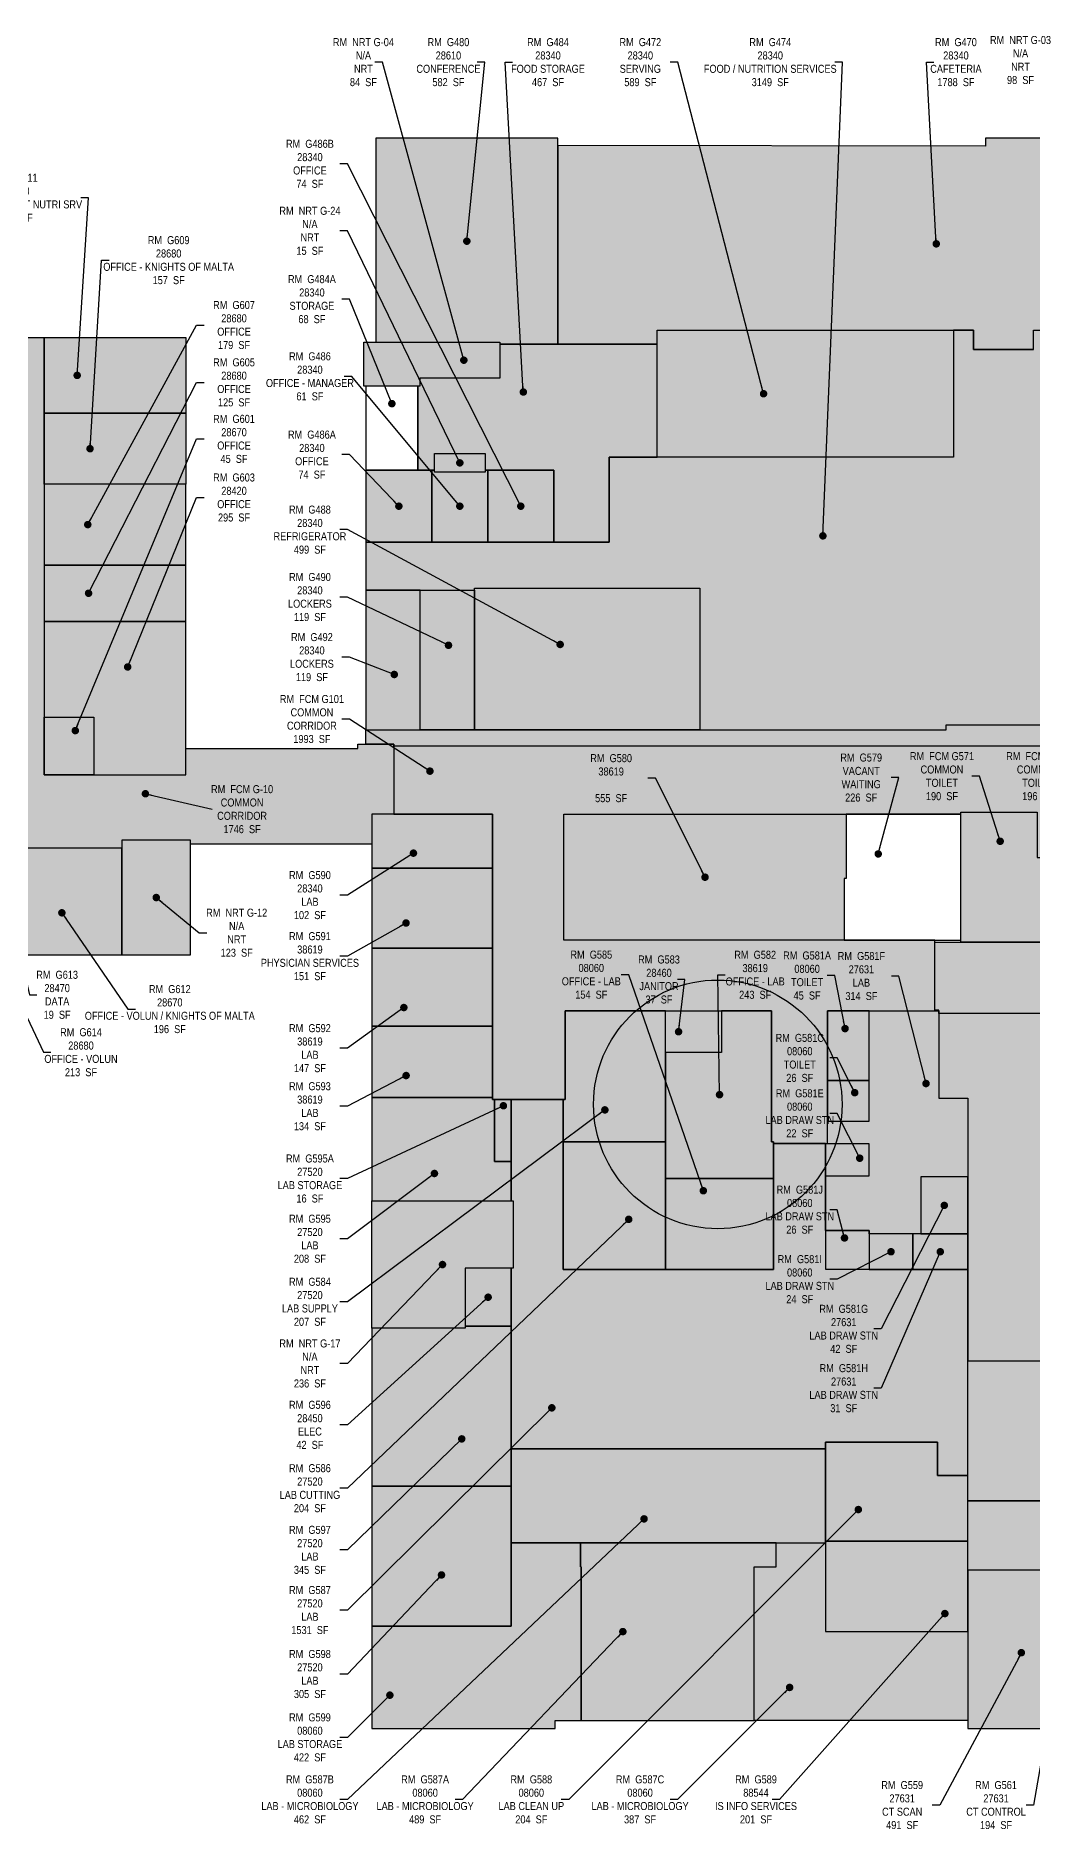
# Model space of a CAD drawing. Header units: inches. Extents: x -3327 to 3513, y 24 to 2921.
# Drawn here: x -214 to 1281, y 26 to 2715 of the extents above; entities that cross this region are included whole.
import ezdxf

# ---------------------------------------------------------------- set-up
doc = ezdxf.new("R2010")
doc.units = ezdxf.units.IN
doc.header["$MEASUREMENT"] = 0
doc.layers.get('Defpoints').update_dxf_attribs({"color": 31})
for name, color, linetype in [('0-LABEL', 3, 'Continuous'), ('1-NRT', 200, 'Continuous'), ('1-NRT-PTN', 253, 'Continuous'), ('3-FCM', 190, 'Continuous'), ('3-FCM-PTN', 9, 'Continuous'), ('4-OCC', 6, 'Continuous'), ('4-OCC-PTN', 95, 'Continuous'), ('4-VACANT', 60, 'Continuous')]:
    doc.layers.add(name, color=color, linetype=linetype)
doc.styles.add('ArialN', font='ARIALN.TTF')
doc.dimstyles.new('AB-120', dxfattribs={"dimscale": 120, "dimtxt": 0.125, "dimasz": 0.09375, "dimexe": 0.0625, "dimexo": 0.125, "dimgap": 0.375, "dimtad": 0, "dimtih": 1, "dimtoh": 1, "dimdec": 4, "dimrnd": 0.0625, "dimzin": 0, "dimdsep": 46, "dimlunit": 4, "dimtxsty": 'ArialN', "dimblk": 'ARCHTICK', "dimcen": 0.09375, "dimclrd": 256, "dimclre": 256, "dimclrt": 256, "dimadec": 0, "dimazin": 0, "dimtfac": 1, "dimtdec": 4, "dimtofl": 0, "dimtmove": 2, "dimatfit": 3, "dimldrblk": 'DOT', "dimfxl": 0, "dimfrac": 2, "dimtolj": 1, "dimtzin": 0, "dimlwd": -1, "dimlwe": -1, "dimarcsym": 0})

# ---------------------------------------------------------------- blocks, each defined once
blk = doc.blocks.new('_ArchTick')
at = {"const_width": 0.15}
blk.add_lwpolyline([(-0.5, -0.5), (0.5, 0.5)], dxfattribs=at)
blk = doc.blocks.new('_Dot')
at = {"lineweight": -2}
blk.add_line((-0.5, 0), (-1, 0), dxfattribs=at)
at = {"const_width": 0.5}
blk.add_lwpolyline([(-0.25, 0, 1), (0.25, 0, 1)], format="xyb", close=True, dxfattribs=at)

msp = doc.modelspace()

# ---------------------------------------------------------------- hatches: boundary and pattern name
at = {"layer": '1-NRT-PTN'}
for points in [[(482.5, 2256), (482.5, 2202), (362.5, 2202), (362.5, 2190), (278.5, 2190), (278.5, 2256)], [(384.5, 2061), (384.5, 2089), (460.5, 2089), (460.5, 2061)], [(1152.5, 1674.6), (1152.5, 1682), (1415.5, 1682), (1415.5, 1650), (323.5, 1650), (323.5, 1653), (281.5, 1653), (281.5, 1674.6)], [(18.5, 1509), (-84.7, 1509), (-84.7, 1337), (18.5, 1337)], [(290.5, 968), (502.5, 968), (502.5, 867), (430.5, 867), (430.5, 777), (290.5, 777)]]:
    msp.add_hatch(color=256, dxfattribs=at).paths.add_polyline_path(points)
at = {"layer": '3-FCM-PTN'}
for points in [[(269.5, 1653), (323.5, 1653), (323.5, 1548), (290.5, 1548), (290.5, 1503), (18.5, 1503), (18.5, 1509), (-84.7, 1509), (-84.7, 1497), (-444.5, 1497), (-444.5, 1503), (-701.5, 1503), (-701.5, 1497), (-961.1, 1497), (-961.1, 1509), (-1162.2, 1509), (-1162.2, 1503), (-1408.2, 1503), (-1408.2, 1509), (-1468.3, 1509), (-1468.3, 1608), (-864.8, 1608), (-864.8, 1607.1), (-448.5, 1607.1), (-448.5, 1602), (-329.7, 1602), (-329.7, 1604.5), (-281.5, 1604.5), (-281.5, 2263), (-201.5, 2263), (-201.5, 1607.1), (11.5, 1607.1), (11.5, 1646.5), (269.5, 1646.5)], [(578.5, 1548), (1174.5, 1547.9), (1174.5, 1551), (1289, 1551), (1289, 1483), (1367, 1483), (1367, 1550), (1486.5, 1550), (1486.5, 1551), (1808.9, 1551), (1808.9, 1546), (1885.2, 1502.4), (1902.2, 1524.5), (1886.7, 1524.5), (1886.5, 1650), (1457.5, 1650), (1457.5, 1656), (1417, 1656), (1415.5, 1656), (1415.5, 1650), (323.5, 1650), (323.5, 1548), (471.5, 1548), (471.5, 1120), (580.5, 1120), (580.5, 1253), (890.5, 1253), (890.5, 1056.6), (893.5, 1056.6), (893.5, 1054), (971.5, 1054), (974.5, 1054), (974.5, 1253), (1135.4, 1253), (1135.4, 1359), (578.5, 1359)], [(1327, 1356), (1174.5, 1356), (1174.5, 1551), (1289, 1551), (1289, 1483), (1327, 1483)]]:
    msp.add_hatch(color=256, dxfattribs=at).paths.add_polyline_path(points)
h = msp.add_hatch(color=256, dxfattribs=at)
edge = h.paths.add_edge_path()
edge.add_line((1141.4, 1249), (1141.4, 1254))
edge.add_line((1141.4, 1254), (1135.4, 1254))
edge.add_line((1135.4, 1254), (1135.4, 1356))
edge.add_line((1135.4, 1356), (1587, 1356))
edge.add_line((1587, 1356), (1587, 1243))
edge.add_line((1587, 1243), (1634.5, 1243))
edge.add_line((1634.5, 1243), (1634.5, 1169.6))
edge.add_line((1634.5, 1169.6), (1590, 1169.6))
edge.add_line((1590, 1169.6), (1590, 398))
edge.add_line((1590, 398), (2262, 398))
edge.add_line((2262, 398), (2262, 1186.9))
edge.add_arc((2198, 1187), 64, 359.9239, 450)
edge.add_line((2198, 1251), (1965.5, 1251))
edge.add_line((1965.5, 1251), (1965.5, 1501))
edge.add_line((1965.5, 1501), (2091, 1501))
edge.add_line((2091, 1501), (2091, 1498.9))
edge.add_line((2091, 1498.9), (2093.5, 1498.9))
edge.add_line((2093.5, 1498.9), (2093.5, 1451))
edge.add_line((2093.5, 1451), (2088.5, 1451))
edge.add_line((2088.5, 1451), (2088.5, 1353))
edge.add_line((2088.5, 1353), (2228.5, 1353))
edge.add_line((2228.5, 1353), (2228.5, 1358))
edge.add_line((2228.5, 1358), (2301.8, 1358))
edge.add_arc((2296.2, 1284.4), 73.8, -0.0486, 85.6402, ccw=False)
edge.add_line((2370, 1284.3), (2369.3, 400))
edge.add_line((2369.3, 400), (2509.8, 400))
edge.add_line((2509.8, 400), (2509.8, 330))
edge.add_line((2509.8, 330), (2471.2, 330))
edge.add_line((2471.2, 330), (2471.2, 241.3))
edge.add_line((2471.2, 241.3), (2369.2, 241.3))
edge.add_line((2369.2, 241.3), (2364, 241.3))
edge.add_line((2364, 241.3), (2364, 290))
edge.add_line((2364, 290), (1482, 290))
edge.add_line((1482, 290), (1482, 1249))
edge.add_line((1482, 1249), (1141.4, 1249))
at = {"layer": '4-OCC-PTN'}
for color, points in [(31, [(569.5, 2562), (296.5, 2562), (296.5, 2256), (482.5, 2256), (482.5, 2253), (569.5, 2253)]), (50, [(-201.5, 2263), (11.5, 2263), (11.5, 2149.4), (-201.5, 2149.4)]), (50, [(1492, 1842.5), (1495, 1842.5), (1495, 1975.5), (1478.5, 1975.5), (1478.5, 2016), (1340.5, 2016), (1340.5, 2118), (1478.5, 2118), (1478.5, 2016), (1478.5, 1975.5), (1495, 1975.5), (1495, 1842.5), (1653.4, 1842.5), (1653.4, 1966), (1650.4, 1966), (1650.4, 2275), (1526.5, 2275), (1526.5, 2274), (1283.5, 2274), (1283.5, 2245), (1193.5, 2245), (1193.5, 2274), (1163.5, 2274), (1163.5, 2083.5), (646.5, 2083.5), (646.5, 1956), (281.5, 1956), (281.5, 1884), (444.5, 1884), (444.5, 1887), (782.5, 1887), (782.5, 1674.6), (1152.5, 1674.6), (1152.5, 1682), (1415.5, 1682), (1415.5, 1656), (1457.5, 1656), (1457.5, 1679.8), (1460.5, 1679.8), (1460.5, 1758.5), (1492, 1758.5)]), (132, [(-201.5, 2149.4), (11.5, 2149.4), (11.5, 2043), (-201.5, 2043)]), (132, [(11.5, 2043), (-201.5, 2043), (-201.5, 1921.7), (11.5, 1921.7)]), (132, [(11.5, 1921.7), (-201.5, 1921.7), (-201.5, 1837), (11.5, 1837)]), (240, [(-201.5, 1837), (-201.5, 1693.7), (-126.9, 1693.7), (-126.9, 1607.1), (11.5, 1607.1), (11.5, 1837)]), (63, [(-201.5, 1693.7), (-126.9, 1693.7), (-126.9, 1607.1), (-201.5, 1607.1)]), (50, [(471.5, 1467), (471.5, 1548), (290.5, 1548), (290.5, 1467)]), (172, [(578.5, 1548), (1002.5, 1548), (1002.5, 1451.6), (999.5, 1451.6), (999.5, 1359), (578.5, 1359)]), (63, [(-84.7, 1395), (-84.7, 1446), (-84.7, 1497), (-260.9, 1497), (-260.9, 1337), (-84.7, 1337)]), (11, [(731, 1253), (580.5, 1253), (580.5, 1120), (577.5, 1120), (577.5, 1056.6), (731, 1056.6)]), (201, [(815, 1253), (815, 1190.4), (731, 1190.4), (731, 1253)]), (172, [(890.5, 1253), (815, 1253), (815, 1190.4), (731, 1190.4), (731, 1001.7), (893.5, 1001.7), (893.5, 1056.6), (890.5, 1056.6)]), (34, [(971.9, 923.4), (971.9, 1005.4), (1037, 1005.4), (1037, 1053.4), (974.5, 1053.4), (974.5, 1087.4), (1037, 1087.4), (1037, 1253), (1141.4, 1253), (1141.4, 1122), (1185.1, 1122), (1185.1, 1004), (1114.2, 1004), (1114.2, 918.5), (1037, 918.5), (1037, 923.4)]), (34, [(1185.1, 728.2), (1323, 728.2), (1323, 831.2), (1323, 834.2), (1482, 834.2), (1482, 1249), (1141.4, 1249), (1141.4, 1122), (1185.1, 1122)]), (11, [(471.5, 1123), (290.5, 1123), (290.5, 968), (499.5, 968), (499.5, 1027), (474.5, 1027), (474.5, 1120), (471.5, 1120)]), (11, [(474.5, 1120), (474.5, 1027), (499.5, 1027), (499.5, 1120)]), (11, [(499.5, 596), (971.5, 596), (971.5, 606), (1139.5, 606), (1139.5, 556), (1185.1, 556), (1185.1, 865), (971.9, 865), (971.9, 923.4), (971.5, 923.4), (971.5, 1054), (893.5, 1054), (893.5, 865), (577.5, 865), (577.5, 1120), (499.5, 1120), (499.5, 968), (502.5, 968), (502.5, 867), (499.5, 867)]), (11, [(731, 1056.6), (577.5, 1056.6), (577.5, 865), (731, 865)]), (10, [(1037, 1053.4), (971.5, 1053.4), (971.5, 1005.4), (1037, 1005.4)]), (10, [(731, 1001.7), (731, 865), (893.5, 865), (893.5, 1001.7)]), (34, [(1185.1, 1004), (1114.2, 1004), (1114.2, 918.5), (1185.1, 918.5)]), (10, [(1037, 923.4), (971.9, 923.4), (971.9, 865), (1037, 865)]), (10, [(1102.2, 918.5), (1037, 918.5), (1037, 865), (1102.2, 865)]), (34, [(1185.1, 918.5), (1102.2, 918.5), (1102.2, 865), (1185.1, 865)]), (55, [(499.5, 867), (430.5, 867), (430.5, 780), (499.5, 780)]), (11, [(499.5, 780), (430.5, 780), (430.5, 777), (290.5, 777), (290.5, 540), (499.5, 540)]), (34, [(1482, 564.9), (1404.6, 564.9), (1404.6, 518), (1185.1, 518), (1185.1, 728.2), (1323, 728.2), (1482, 728.2), (1482, 565)]), (10, [(499.5, 455), (971.5, 455), (971.5, 596), (499.5, 596)]), (222, [(1185.1, 556), (1139.5, 556), (1139.5, 606), (971.5, 606), (971.5, 457.5), (1185.1, 457.5)]), (11, [(499.5, 540), (290.5, 540), (290.5, 330), (499.5, 330)]), (34, [(1482, 414), (1185.1, 414), (1185.1, 518), (1404.6, 518), (1404.6, 480), (1482, 480)]), (61, [(1185.1, 457.5), (971.5, 457.5), (971.5, 322), (1185.1, 322)]), (10, [(604.5, 419), (603.5, 419), (603.5, 455), (499.5, 455), (499.5, 333), (499.5, 330), (290.5, 330), (290.5, 176.7), (565.5, 176.7), (565.5, 188.7), (604.5, 188.7)]), (10, [(864.5, 419), (897.5, 419), (897.5, 455), (603.5, 455), (603.5, 419), (604.5, 419), (604.5, 188.7), (864.5, 188.7)]), (10, [(897.5, 419), (897.5, 455), (971.5, 455), (971.5, 419), (971.5, 322), (1185.1, 322), (1185.1, 188.7), (864.5, 188.7), (864.5, 419)]), (34, [(1485, 290), (1482, 290), (1482, 414), (1185.1, 414), (1185.1, 176.7), (1485, 176.7), (1485, 290)])]:
    msp.add_hatch(color=color, dxfattribs=at).paths.add_polyline_path(points)
h = msp.add_hatch(color=50, dxfattribs=at)
h.paths.add_polyline_path([(1469.5, 2562), (1211.5, 2562), (1211.5, 2550), (569.5, 2550.9), (569.5, 2253), (718.5, 2253), (718.5, 2274), (1193.5, 2274), (1193.5, 2245), (1283.5, 2245), (1283.5, 2274), (1469.5, 2274)])
h.paths.add_polyline_path([(1163.5, 2274), (718.5, 2274), (718.5, 2253), (718.5, 2083.5), (1163.5, 2083.5)], flags=16)
h = msp.add_hatch(color=50, dxfattribs=at)
h.paths.add_polyline_path([(1163.5, 2274), (718.5, 2274), (718.5, 2253), (718.5, 2083.5), (1163.5, 2083.5)], flags=16)
h.paths.add_polyline_path([(718.5, 2253), (569.5, 2253), (482.5, 2253), (482.5, 2202), (362.5, 2202), (362.5, 2190), (359.5, 2190), (359.5, 2064), (384.5, 2064), (384.5, 2089), (460.5, 2089), (460.5, 2067), (460.5, 2064), (563.5, 2064), (563.5, 1956), (646.5, 1956), (646.5, 2083.5), (718.5, 2083.5)], flags=17)
for color, points in [(50, [(718.5, 2083.5), (718.5, 2253), (482.5, 2253), (482.5, 2202), (362.5, 2202), (362.5, 2190), (359.5, 2064), (384.5, 2064), (384.5, 2089), (460.5, 2089), (460.5, 2064), (563.5, 2064), (563.5, 1956), (646.5, 1956), (646.5, 2083.5)]), (50, [(380.5, 2064), (359.5, 2064), (281.5, 2064), (281.5, 1956), (380.5, 1956)]), (50, [(464.5, 2064), (460.5, 2064), (460.5, 2061), (384.5, 2061), (384.5, 2064), (380.5, 2064), (380.5, 1956), (464.5, 1956)]), (50, [(563.5, 2064), (464.5, 2064), (464.5, 1956), (563.5, 1956)]), (50, [(363, 1884), (281.5, 1884), (281.5, 1674.6), (363, 1674.6)]), (50, [(444.5, 1884), (363, 1884), (363, 1674.6), (444.5, 1674.6)]), (50, [(782.5, 1887), (444.5, 1887), (444.5, 1884), (444.5, 1674.6), (782.5, 1674.6)]), (10, [(1037, 1253), (974.5, 1253), (974.5, 1148.4), (1037, 1148.4)]), (10, [(1037, 1148.4), (974.5, 1148.4), (974.5, 1087.4), (1037, 1087.4)])]:
    msp.add_hatch(color=color, dxfattribs=at).paths.add_polyline_path(points, flags=17)
h = msp.add_hatch(color=172, dxfattribs=at)
h.dxf.hatch_style = 1
h.paths.add_polyline_path([(471.5, 1467), (290.5, 1467), (290.5, 1347), (471.5, 1347)])
h = msp.add_hatch(color=172, dxfattribs=at)
h.dxf.hatch_style = 1
h.paths.add_polyline_path([(471.5, 1347), (290.5, 1347), (290.5, 1230), (471.5, 1230)])
h = msp.add_hatch(color=172, dxfattribs=at)
h.dxf.hatch_style = 1
h.paths.add_polyline_path([(471.5, 1230), (290.5, 1230), (290.5, 1123), (471.5, 1123)])

# ---------------------------------------------------------------- linework, layer by layer
at = {"layer": '1-NRT'}
for points in [[(482.5, 2256), (482.5, 2202), (362.5, 2202), (362.5, 2190), (278.5, 2190), (278.5, 2256), (482.5, 2256)], [(384.5, 2061), (384.5, 2089), (460.5, 2089), (460.5, 2061), (384.5, 2061)], [(18.5, 1509), (-84.7, 1509), (-84.7, 1337), (18.5, 1337), (18.5, 1509)], [(290.5, 968), (502.5, 968), (502.5, 867), (430.5, 867), (430.5, 777), (290.5, 777), (290.5, 968)]]:
    msp.add_lwpolyline(points, dxfattribs=at)
msp.add_lwpolyline([(1152.5, 1674.6), (1152.5, 1682), (1415.5, 1682), (1415.5, 1650), (323.5, 1650), (323.5, 1653), (281.5, 1653), (281.5, 1674.6)], close=True, dxfattribs=at)
at = {"layer": '3-FCM'}
for points in [[(-281.5, 2263), (-201.5, 2263), (-201.5, 1607.1), (11.5, 1607.1), (11.5, 1646.5), (269.5, 1646.5), (269.5, 1653), (323.5, 1653), (323.5, 1548), (290.5, 1548), (290.5, 1503), (18.5, 1503), (18.5, 1509), (-84.7, 1509), (-84.7, 1497), (-444.5, 1497)], [(1415.5, 1650), (323.5, 1650), (323.5, 1548), (471.5, 1548), (471.5, 1120), (580.5, 1120), (580.5, 1253), (890.5, 1253), (890.5, 1056.6), (893.5, 1056.6), (893.5, 1056.6), (893.5, 1054), (971.5, 1054), (974.5, 1054), (974.5, 1253), (1135.4, 1253), (1135.4, 1359), (578.5, 1359), (578.5, 1548), (1174.5, 1547.9), (1174.5, 1551), (1289, 1551)], [(1482, 1249), (1141.4, 1249), (1141.4, 1254), (1135.4, 1254), (1135.4, 1356), (1587, 1356)]]:
    msp.add_lwpolyline(points, dxfattribs=at)
msp.add_lwpolyline([(1327, 1356), (1174.5, 1356), (1174.5, 1551), (1289, 1551), (1289, 1483), (1327, 1483), (1327, 1356), (1327, 1356)], close=True, dxfattribs=at)
at = {"layer": '4-OCC'}
for points in [[(569.5, 2562), (296.5, 2562), (296.5, 2256), (482.5, 2256), (482.5, 2253), (569.5, 2253), (569.5, 2562)], [(569.5, 2550.9), (569.5, 2253), (718.5, 2253), (718.5, 2274), (1193.5, 2274), (1193.5, 2245), (1283.5, 2245), (1283.5, 2274), (1469.5, 2274), (1469.5, 2562), (1211.5, 2562), (1211.5, 2550), (569.5, 2550.9)], [(-201.5, 2263), (11.5, 2263), (11.5, 2149.4), (-201.5, 2149.4), (-201.5, 2263)], [(1283.5, 2245), (1193.5, 2245), (1193.5, 2274), (1163.5, 2274), (1163.5, 2083.5), (646.5, 2083.5), (646.5, 1956), (281.5, 1956), (281.5, 1884), (444.5, 1884), (444.5, 1887), (782.5, 1887), (782.5, 1674.6), (1152.5, 1674.6), (1152.5, 1682), (1415.5, 1682)], [(1121.5, 2274), (1163.5, 2274), (1163.5, 2083.5), (718.5, 2083.5), (718.5, 2274), (1121.5, 2274)], [(482.5, 2253), (482.5, 2202), (362.5, 2202), (362.5, 2190), (359.5, 2190), (359.5, 2064), (384.5, 2064), (384.5, 2064), (384.5, 2089), (460.5, 2089), (460.5, 2067), (460.5, 2064), (563.5, 2064), (563.5, 1956), (646.5, 1956), (646.5, 2083.5), (718.5, 2083.5), (718.5, 2253), (482.5, 2253)], [(359.5, 2190), (281.5, 2190), (281.5, 2190), (281.5, 2190), (281.5, 2064), (359.5, 2064), (359.5, 2190)], [(-201.5, 2149.4), (11.5, 2149.4), (11.5, 2043), (-201.5, 2043), (-201.5, 2149.4)], [(281.5, 2064), (281.5, 1956), (380.5, 1956), (380.5, 2064), (281.5, 2064)], [(384.5, 2061), (384.5, 2064), (380.5, 2064), (380.5, 1956), (464.5, 1956), (464.5, 2064), (460.5, 2064), (460.5, 2061), (384.5, 2061)], [(464.5, 2064), (464.5, 1956), (563.5, 1956), (563.5, 2064), (464.5, 2064)], [(11.5, 2043), (-201.5, 2043), (-201.5, 1921.7), (11.5, 1921.7), (11.5, 2043)], [(11.5, 1921.7), (-201.5, 1921.7), (-201.5, 1837), (11.5, 1837), (11.5, 1921.7)], [(281.5, 1884), (281.5, 1674.6), (363, 1674.6), (363, 1674.6), (363, 1674.6), (363, 1884), (281.5, 1884)], [(444.5, 1884), (444.5, 1674.6), (363, 1674.6), (363, 1674.6), (363, 1674.6), (363, 1884), (444.5, 1884)], [(444.5, 1887), (444.5, 1887), (782.5, 1887), (782.5, 1674.6), (444.5, 1674.6), (444.5, 1887)], [(-201.5, 1837), (-201.5, 1693.7), (-126.9, 1693.7), (-126.9, 1607.1), (11.5, 1607.1), (11.5, 1837), (-201.5, 1837)], [(-201.5, 1693.7), (-126.9, 1693.7), (-126.9, 1607.1), (-201.5, 1607.1), (-201.5, 1693.7)], [(471.5, 1467), (471.5, 1548), (290.5, 1548), (290.5, 1548), (290.5, 1548), (290.5, 1548), (290.5, 1467), (290.5, 1467), (290.5, 1467), (471.5, 1467)], [(578.5, 1548), (1002.5, 1548), (1002.5, 1451.6), (999.5, 1451.6), (999.5, 1359), (578.5, 1359), (578.5, 1548)], [(-84.7, 1395), (-84.7, 1446), (-84.7, 1497), (-260.9, 1497), (-260.9, 1337), (-84.7, 1337), (-84.7, 1395)], [(471.5, 1467), (290.5, 1467), (290.5, 1347), (290.5, 1347), (290.5, 1347), (471.5, 1347), (471.5, 1467)], [(471.5, 1347), (290.5, 1347), (290.5, 1230), (471.5, 1230), (471.5, 1347)], [(731, 1253), (580.5, 1253), (580.5, 1120), (577.5, 1120), (577.5, 1056.6), (731, 1056.6), (731, 1253)], [(815, 1253), (815, 1190.4), (731, 1190.4), (731, 1253), (815, 1253)], [(1037, 1253), (974.5, 1253), (974.5, 1148.4), (1037, 1148.4), (1037, 1253)], [(471.5, 1230), (290.5, 1230), (290.5, 1123), (471.5, 1123), (471.5, 1230)], [(1037, 1148.4), (974.5, 1148.4), (974.5, 1087.4), (1037, 1087.4), (1037, 1148.4)], [(474.5, 1120), (474.5, 1027), (499.5, 1027), (499.5, 1120), (474.5, 1120)], [(499.5, 596), (971.5, 596), (971.5, 606), (1139.5, 606), (1139.5, 556), (1185.1, 556), (1185.1, 865), (971.9, 865), (971.9, 923.4), (971.5, 923.4), (971.5, 1054), (893.5, 1054), (893.5, 865), (577.5, 865), (577.5, 1120), (499.5, 1120), (499.5, 968), (502.5, 968), (502.5, 867), (499.5, 867), (499.5, 596), (971.5, 596), (971.5, 606), (1139.5, 606)], [(731, 1056.6), (577.5, 1056.6), (577.5, 865), (577.5, 865), (731, 865), (731, 865), (731, 1056.6)], [(731, 1001.7), (731, 865), (893.5, 865), (893.5, 1001.7), (731, 1001.7)], [(1185.1, 1004), (1114.2, 1004), (1114.2, 918.5), (1185.1, 918.5), (1185.1, 1004)], [(971.9, 923.4), (1037, 923.4), (1037, 865), (971.9, 865), (971.9, 923.4), (971.9, 923.4)], [(1102.2, 918.5), (1037, 918.5), (1037, 865), (1102.2, 865), (1102.2, 918.5)], [(1185.1, 918.5), (1102.2, 918.5), (1102.2, 865), (1185.1, 865), (1185.1, 918.5)], [(499.5, 867), (499.5, 867), (430.5, 867), (430.5, 780), (430.5, 780), (430.5, 780), (499.5, 780), (499.5, 867)], [(499.5, 780), (430.5, 780), (430.5, 777), (290.5, 777), (290.5, 540), (499.5, 540), (499.5, 540), (499.5, 540), (499.5, 780)], [(499.5, 540), (290.5, 540), (290.5, 330), (499.5, 330), (499.5, 540)], [(1185.1, 457.5), (971.5, 457.5), (971.5, 322), (1185.1, 322), (1185.1, 457.5)], [(864.5, 369), (864.5, 419), (897.5, 419), (897.5, 455), (603.5, 455), (603.5, 455), (603.5, 419), (604.5, 419), (604.5, 188.7), (604.5, 188.7), (604.5, 188.7), (864.5, 188.7), (864.5, 419), (864.5, 419)]]:
    msp.add_lwpolyline(points, dxfattribs=at)
for points in [[(890.5, 1253), (815, 1253), (815, 1190.4), (731, 1190.4), (731, 1001.7), (893.5, 1001.7), (893.5, 1056.6), (890.5, 1056.6)], [(971.9, 923.4), (971.9, 1005.4), (1037, 1005.4), (1037, 1053.4), (974.5, 1053.4), (974.5, 1087.4), (1037, 1087.4), (1037, 1253), (1141.4, 1253), (1141.4, 1122), (1185.1, 1122), (1185.1, 1004), (1114.2, 1004), (1114.2, 918.5), (1037, 918.5), (1037, 923.4), (971.9, 923.4)], [(1185.1, 728.2), (1323, 728.2), (1323, 831.2), (1323, 834.2), (1482, 834.2), (1482, 1249), (1141.4, 1249), (1141.4, 1122), (1185.1, 1122), (1185.1, 728.2)], [(471.5, 1123), (290.5, 1123), (290.5, 968), (499.5, 968), (499.5, 968), (499.5, 968), (499.5, 1027), (499.5, 1027), (499.5, 1027), (474.5, 1027), (474.5, 1027), (474.5, 1027), (474.5, 1120), (471.5, 1120)], [(1482, 564.9), (1404.6, 564.9), (1404.6, 518), (1185.1, 518), (1185.1, 728.2), (1323, 728.2), (1482, 728.2), (1482, 565)], [(499.5, 455), (971.5, 455), (971.5, 596), (499.5, 596)], [(1185.1, 556), (1139.5, 556), (1139.5, 606), (971.5, 606), (971.5, 457.5), (1185.1, 457.5)], [(1482, 414), (1185.1, 414), (1185.1, 518), (1404.6, 518), (1404.6, 480), (1482, 480), (1482, 414)], [(604.5, 419), (604.5, 419), (603.5, 419), (603.5, 455), (499.5, 455), (499.5, 333), (499.5, 333), (499.5, 330), (290.5, 330), (290.5, 176.7), (565.5, 176.7), (565.5, 188.7), (604.5, 188.7), (604.5, 419)], [(897.5, 419), (897.5, 455), (971.5, 455), (971.5, 419), (971.5, 419), (971.5, 322), (1185.1, 322), (1185.1, 188.7), (864.5, 188.7), (864.5, 419)], [(1485, 290), (1482, 290), (1482, 414), (1185.1, 414), (1185.1, 176.7), (1485, 176.7), (1485, 290)]]:
    msp.add_lwpolyline(points, close=True, dxfattribs=at)
at = {"layer": '4-VACANT'}
for points in [[(1002.5, 1548), (1002.5, 1451.6), (999.5, 1451.6), (999.5, 1359), (1174.5, 1359), (1174.5, 1375), (1174.5, 1375), (1174.5, 1548), (1002.5, 1548)], [(1037, 1053.4), (971.5, 1053.4), (971.5, 1005.4), (1037, 1005.4), (1037, 1053.4)]]:
    msp.add_lwpolyline(points, dxfattribs=at)
at = {"layer": 'Defpoints'}
msp.add_circle((809.7, 1112.8), 186.5, dxfattribs=at)

# ---------------------------------------------------------------- texts
at = {"layer": '0-LABEL', "char_height": 12, "attachment_point": 5, "style": 'ArialN'}
for s, insert in [('RM  NRT G-04\\PN/A\\PNRT\\P84  SF', (277.8, 2676)), ('RM  G480\\P28610\\PCONFERENCE\\P582  SF', (405.4, 2676)), ('RM  G484\\P28340\\PFOOD STORAGE\\P467  SF', (554.8, 2676)), ('RM  G472\\P28340\\PSERVING\\P589  SF', (693.4, 2676)), ('RM  G474\\P28340\\PFOOD / NUTRITION SERVICES\\P3149  SF', (888.4, 2676)), ('RM  G470\\P28340\\PCAFETERIA\\P1788  SF', (1167.1, 2676)), ('RM  NRT G-03\\PN/A\\PNRT\\P98  SF', (1264, 2679.2)), ('RM  G486B\\P28340\\POFFICE\\P74  SF', (197.5, 2523.5)), ('RM  G611\\P28340\\POFFICE - OUTPAT NUTRI SRV\\P168  SF', (-242.5, 2472.6)), ('RM  NRT G-24\\PN/A\\PNRT\\P15  SF', (197.5, 2423)), ('RM  G609\\P28680\\POFFICE - KNIGHTS OF MALTA\\P157  SF', (-14.5, 2379)), ('RM  G484A\\P28340\\PSTORAGE\\P68  SF', (200.5, 2320.5)), ('RM  G607\\P28680\\POFFICE\\P179  SF', (83.6, 2281.7)), ('RM  G486\\P28340\\POFFICE - MANAGER\\P61  SF', (197.5, 2204.7)), ('RM  G605\\P28680\\POFFICE\\P125  SF', (83.6, 2195.7)), ('RM  G601\\P28670\\POFFICE\\P45  SF', (83.6, 2110.9)), ('RM  G486A\\P28340\\POFFICE\\P74  SF', (200.5, 2087.3)), ('RM  G603\\P28420\\POFFICE\\P295  SF', (83.6, 2023)), ('RM  G488\\P28340\\PREFRIGERATOR\\P499  SF', (197.5, 1974.8)), ('RM  G490\\P28340\\PLOCKERS\\P119  SF', (197.5, 1873.7)), ('RM  G492\\P28340\\PLOCKERS\\P119  SF', (200.5, 1783.6)), ('RM  FCM G101\\PCOMMON\\PCORRIDOR\\P1993  SF', (200.5, 1690.7)), ('RM  FCM G571\\PCOMMON\\PTOILET\\P190  SF', (1146.1, 1605)), ('RM  FCM G570\\PCOMMON\\PTOILET\\P196  SF', (1290.6, 1605)), ('RM  G580\\P38619\\P\\P555  SF', (649.6, 1602)), ('RM  G579\\PVACANT\\PWAITING\\P226  SF', (1024.9, 1602.9)), ('RM  FCM G-10\\PCOMMON\\PCORRIDOR\\P1746  SF', (95.7, 1555.5)), ('RM  G590\\P28340\\PLAB\\P102  SF', (197.5, 1426.6)), ('RM  NRT G-12\\PN/A\\PNRT\\P123  SF', (87.6, 1370.2)), ('RM  G591\\P38619\\PPHYSICIAN SERVICES\\P151  SF', (197.5, 1335)), ('RM  G585\\P08060\\POFFICE - LAB\\P154  SF', (619.8, 1307.3)), ('RM  G583\\P28460\\PJANITOR\\P37  SF', (721.4, 1300)), ('RM  G582\\P38619\\POFFICE - LAB\\P243  SF', (865.8, 1307.1)), ('RM  G581A\\P08060\\PTOILET\\P45  SF', (943.7, 1306)), ('RM  G581F\\P27631\\PLAB\\P314  SF', (1025.2, 1305.2)), ('RM  G613\\P28470\\PDATA\\P19  SF', (-181.9, 1277.1)), ('RM  G612\\P28670\\POFFICE - VOLUN / KNIGHTS OF MALTA\\P196  SF', (-12.8, 1255.6)), ('RM  G614\\P28680\\POFFICE - VOLUN\\P213  SF', (-146.1, 1190.9)), ('RM  G592\\P38619\\PLAB\\P147  SF', (197.5, 1197)), ('RM  G581C\\P08060\\PTOILET\\P26  SF', (932.7, 1182.4)), ('RM  G593\\P38619\\PLAB\\P134  SF', (197.5, 1109.9)), ('RM  G581E\\P08060\\PLAB DRAW STN\\P22  SF', (932.7, 1099.3)), ('RM  G595A\\P27520\\PLAB STORAGE\\P16  SF', (197.5, 1001.5)), ('RM  G581J\\P08060\\PLAB DRAW STN\\P26  SF', (932.7, 954.8)), ('RM  G595\\P27520\\PLAB\\P208  SF', (197.5, 911.2)), ('RM  G581I\\P08060\\PLAB DRAW STN\\P24  SF', (932.7, 850.5)), ('RM  G584\\P27520\\PLAB SUPPLY\\P207  SF', (197.5, 816.6)), ('RM  G581G\\P27631\\PLAB DRAW STN\\P42  SF', (998.7, 776)), ('RM  NRT G-17\\PN/A\\PNRT\\P236  SF', (197.5, 724.1)), ('RM  G581H\\P27631\\PLAB DRAW STN\\P31  SF', (998.7, 687)), ('RM  G596\\P28450\\PELEC\\P42  SF', (197.5, 632)), ('RM  G586\\P27520\\PLAB CUTTING\\P204  SF', (197.5, 537)), ('RM  G597\\P27520\\PLAB\\P345  SF', (197.5, 444.5)), ('RM  G587\\P27520\\PLAB\\P1531  SF', (197.5, 354.2)), ('RM  G598\\P27520\\PLAB\\P305  SF', (197.5, 258.3)), ('RM  G599\\P08060\\PLAB STORAGE\\P422  SF', (197.5, 163.2)), ('RM  G587B\\P08060\\PLAB - MICROBIOLOGY\\P462  SF', (197.5, 70.2)), ('RM  G587A\\P08060\\PLAB - MICROBIOLOGY\\P489  SF', (370.4, 70.2)), ('RM  G588\\P08060\\PLAB CLEAN UP\\P204  SF', (529.8, 70.2)), ('RM  G587C\\P08060\\PLAB - MICROBIOLOGY\\P387  SF', (693, 70.2)), ('RM  G589\\P88544\\PIS INFO SERVICES\\P201  SF', (867, 70.2)), ('RM  G559\\P27631\\PCT SCAN\\P491  SF', (1086.4, 61.7)), ('RM  G561\\P27631\\PCT CONTROL\\P194  SF', (1227.3, 61.7))]:
    msp.add_mtext(s, dxfattribs=dict(at, insert=insert))

# ---------------------------------------------------------------- leaders
at = {"layer": '0-LABEL', "annotation_type": 0, "has_hookline": 1}
for points, hookline_direction, text_width in [([(428.5, 2229), (306.2, 2676), (294.9, 2676)], 1, 89.9), ([(433, 2407.5), (459.8, 2676), (448.5, 2676)], 1, 94.8), ([(517.8, 2181.2), (490.5, 2676), (501.8, 2676)], 0, 108.9), ([(878.4, 2178.7), (749.7, 2676), (738.4, 2676)], 1, 60.9), ([(967.4, 1965.5), (996.8, 2676), (985.5, 2676)], 1, 197.5), ([(1137.6, 2403.5), (1122.7, 2676), (1133.9, 2676)], 0, 76.5), ([(1409.5, 2067), (1320.2, 2679.2), (1309, 2679.2)], 1, 89.9), ([(514, 2010), (253.8, 2523.5), (242.5, 2523.5)], 1, 70), ([(-151.8, 2206.2), (-135, 2472.6), (-146.3, 2472.6)], 1, 195.5), ([(422.5, 2075), (253.8, 2423), (242.5, 2423)], 1, 89.9), ([(-299.3, 2206), (-282.2, 2379), (-271, 2379)], 0, 60.9), ([(-132.5, 2096.2), (-115.2, 2379), (-103.9, 2379)], 0, 195.6), ([(320.5, 2163.8), (256.8, 2320.5), (245.5, 2320.5)], 1, 70.8), ([(-135.9, 1982.4), (27.3, 2281.7), (38.6, 2281.7)], 0, 60.9), ([(-134.7, 1879.4), (27.3, 2195.7), (38.6, 2195.7)], 0, 61), ([(422.5, 2010), (260.4, 2204.7), (249.1, 2204.7)], 1, 131.2), ([(-154.6, 1673.4), (27.3, 2110.9), (38.6, 2110.9)], 0, 59.1), ([(331, 2010), (256.8, 2087.3), (245.5, 2087.3)], 1, 70.8), ([(-76, 1768.9), (27.3, 2023), (38.6, 2023)], 0, 60.9), ([(573.1, 1802.6), (253.8, 1974.8), (242.5, 1974.8)], 1, 108), ([(405.5, 1801.4), (253.8, 1873.7), (242.5, 1873.7)], 1, 64), ([(324.1, 1757.6), (256.8, 1783.6), (245.5, 1783.6)], 1, 64), ([(-301.5, 1614.6), (-223.6, 1277.1), (-212.4, 1277.1)], 0, 60.9), ([(790.5, 1453.5), (716, 1602), (704.8, 1602)], 1, 60.9), ([(1050.5, 1488.4), (1081.2, 1602.9), (1069.9, 1602.9)], 1, 61), ([(-49.4, 1578.7), (50.7, 1555.5)], 0, 91.4), ([(-33.1, 1423), (31.3, 1370.2), (42.6, 1370.2)], 0, 89.9), ([(-527.3, 1400.1), (-339.2, 1190.9), (-328, 1190.9)], 0, 99), ([(-298.6, 1394.7), (-202.3, 1190.9), (-191.1, 1190.9)], 0, 108.1), ([(-174.8, 1400.1), (-75.7, 1255.6), (-64.5, 1255.6)], 0, 254.5), ([(-743.9, 1368.2), (-553.8, 1180.5), (-542.5, 1180.5)], 0, 354.2), ([(750.8, 1221.7), (760.2, 1300), (749, 1300)], 1, 60.9), ([(338.5, 1258), (253.8, 1197), (242.5, 1197)], 1, 60.9), ([(341.9, 1156), (253.8, 1109.9), (242.5, 1109.9)], 1, 60.9), ([(396.5, 872.5), (253.8, 724.1), (242.5, 724.1)], 1, 89.9), ([(465, 823.5), (253.8, 632), (242.5, 632)], 1, 60.9), ([(1150.5, 349), (902.5, 70.2), (891.2, 70.2)], 1, 121)]:
    msp.add_leader(points, dimstyle='AB-120', dxfattribs=dict(at, hookline_direction=hookline_direction, text_width=text_width))
at = {"layer": '0-LABEL', "color": 34, "annotation_type": 0, "has_hookline": 1}
for points, hookline_direction, text_width in [([(377.6, 1612.6), (256.8, 1690.7), (245.5, 1690.7)], 1, 92.6), ([(788, 983.2), (676.1, 1307.3), (664.8, 1307.3)], 1, 87.2), ([(812.3, 1127.3), (809.5, 1307.1), (820.8, 1307.1)], 0, 87.2)]:
    msp.add_leader(points, dimstyle='AB-120', dxfattribs=dict(at, hookline_direction=hookline_direction, text_width=text_width))
at = {"layer": '0-LABEL', "color": 1, "annotation_type": 0, "has_hookline": 1, "hookline_direction": 1}
for points, text_width in [([(1233.5, 1507.4), (1202.4, 1605), (1191.1, 1605)], 92.6), ([(1389, 1498.1), (1346.9, 1605), (1335.6, 1605)], 94.5), ([(352.9, 1489.6), (253.8, 1426.6), (242.5, 1426.6)], 60.9), ([(341.8, 1384.8), (253.8, 1335), (242.5, 1335)], 145.6), ([(1000.7, 1226.4), (985.1, 1306), (973.8, 1306)], 70.8), ([(1122.2, 1144), (1081.4, 1305.2), (1070.2, 1305.2)], 69.4), ([(1015.2, 1130.3), (988.9, 1182.4), (977.7, 1182.4)], 71), ([(487.9, 1110.7), (253.8, 1001.5), (242.5, 1001.5)], 95.3), ([(640.2, 1104.5), (253.8, 816.6), (242.5, 816.6)], 83), ([(1022.7, 1032), (988.9, 1099.3), (977.7, 1099.3)], 101), ([(384.4, 1009.1), (253.8, 911.2), (242.5, 911.2)], 61), ([(676, 940.3), (253.8, 537), (242.5, 537)], 89.1), ([(999.8, 912.4), (988.9, 954.8), (977.7, 954.8)], 101), ([(1149.6, 961.2), (1054.9, 776), (1043.7, 776)], 101), ([(1069.6, 891.7), (988.9, 850.5), (977.7, 850.5)], 101), ([(1143.6, 891.7), (1054.9, 687), (1043.7, 687)], 101), ([(560.6, 657.6), (253.8, 354.2), (242.5, 354.2)], 60.9), ([(425.4, 611), (253.8, 444.5), (242.5, 444.5)], 60.9), ([(699, 491), (253.8, 70.2), (242.5, 70.2)], 144.8), ([(1020.6, 505), (586, 70.2), (574.8, 70.2)], 96.9), ([(1353.6, 466), (1283.6, 61.7), (1272.3, 61.7)], 88.2), ([(395, 406.9), (253.8, 258.3), (242.5, 258.3)], 61), ([(667.2, 321.9), (426.7, 70.2), (415.4, 70.2)], 144.8), ([(1265.3, 290.3), (1142.7, 61.7), (1131.4, 61.7)], 61), ([(917.5, 238.2), (749.3, 70.2), (738, 70.2)], 144.8), ([(317.5, 226.6), (253.8, 163.2), (242.5, 163.2)], 95.3)]:
    msp.add_leader(points, dimstyle='AB-120', dxfattribs=dict(at, text_width=text_width))

doc.saveas('drawing.dxf')
